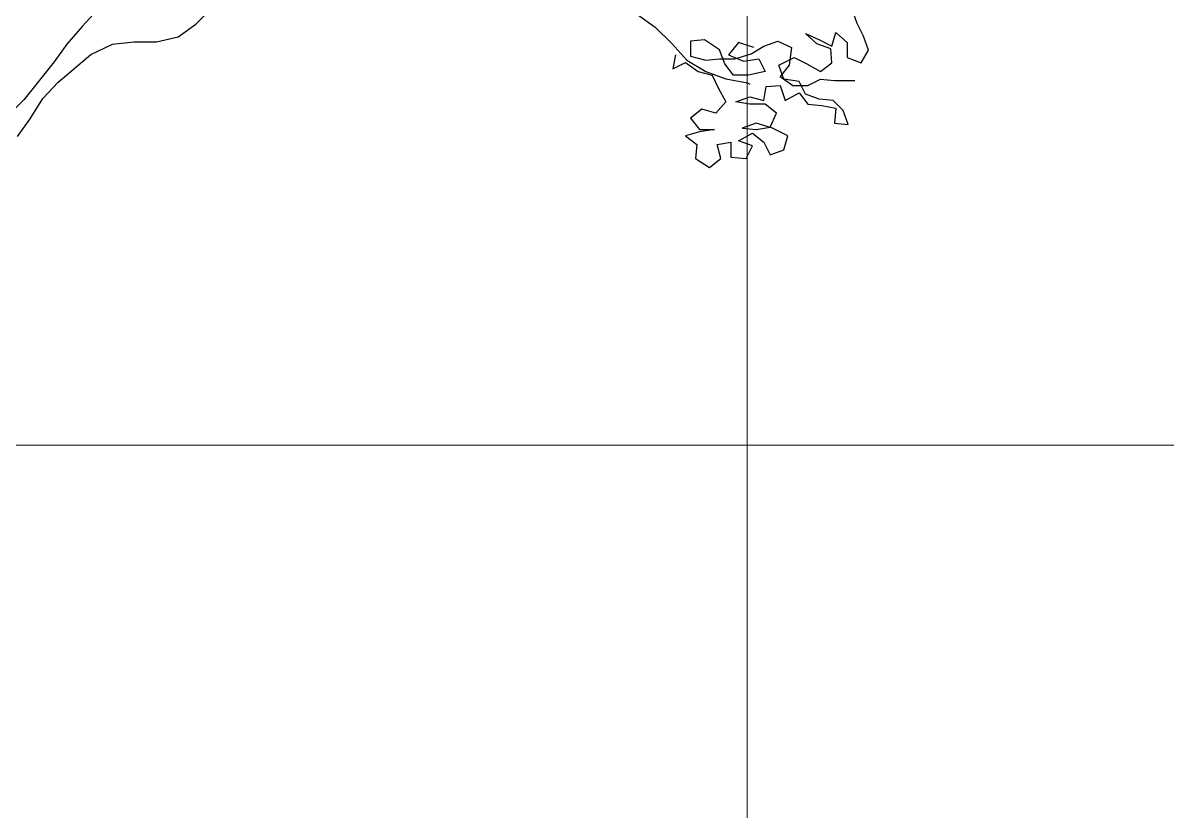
# Model space of a CAD drawing. Header units: millimetres. Extents: x 684983 to 685377, y 990360 to 990509.
# Drawn here: x 685189.15 to 685190.457, y 990429.62 to 990430.52 of the extents above; entities that cross this region are included whole.
import ezdxf

# ---------------------------------------------------------------- set-up
doc = ezdxf.new("R2010")
doc.units = ezdxf.units.MM
doc.layers.add('grid', color=8, linetype='Continuous', lineweight=9)
doc.layers.add('TEAK', color=7, linetype='Continuous')

# ---------------------------------------------------------------- blocks, each defined once
blk = doc.blocks.new('A$C25655A80')
for p, q in [((0.25192, 1.11296), (0.26443, 1.12544)), ((0.17695, 1.1236), (0.1654, 1.11111)), ((0.58838, 1.12034), (0.60183, 1.11071)), ((0.1654, 1.11111), (0.15385, 1.09767)), ((0.23845, 1.10336), (0.25192, 1.11296)), ((0.60183, 1.11071), (0.61432, 1.09821)), ((0.18846, 1.09763), (0.2048, 1.09954)), ((0.2048, 1.09954), (0.22211, 1.09953)), ((0.22211, 1.09953), (0.23845, 1.10336)), ((0.61432, 1.09821), (0.62584, 1.0857)), ((0.15385, 1.09767), (0.14423, 1.08422)), ((0.1471, 1.06883), (0.17211, 1.08996)), ((0.17211, 1.08996), (0.18846, 1.09763)), ((0.14423, 1.08422), (0.12113, 1.0554)), ((0.62584, 1.0857), (0.64025, 1.07703)), ((0.64025, 1.07703), (0.65563, 1.07125)), ((0.13555, 1.05635), (0.1471, 1.06883)), ((0.65563, 1.07125), (0.67197, 1.06835)), ((0.67197, 1.06835), (0.67389, 1.06739)), ((0.12113, 1.0554), (0.10862, 1.04291)), ((0.12592, 1.04097), (0.13555, 1.05635)), ((0.1163, 1.02753), (0.12592, 1.04097))]:
    blk.add_line(p, q)
at = {"color": 62}
for p, q in [((0.75564, 1.11346), (0.75181, 1.12404)), ((0.7364, 1.09617), (0.73929, 1.10674)), ((0.73929, 1.10674), (0.74794, 1.09904)), ((0.76044, 1.10384), (0.75564, 1.11346)), ((0.62874, 1.10012), (0.62873, 1.08858)), ((0.63931, 1.10107), (0.62874, 1.10012)), ((0.65084, 1.09337), (0.63931, 1.10107)), ((0.66527, 1.09912), (0.65757, 1.08951)), ((0.6768, 1.09526), (0.66527, 1.09912)), ((0.68449, 1.09622), (0.69507, 1.10005)), ((0.69507, 1.10005), (0.70564, 1.09524)), ((0.71622, 1.1058), (0.72679, 1.10099)), ((0.72487, 1.0981), (0.71622, 1.1058)), ((0.73544, 1.09425), (0.72487, 1.0981)), ((0.72679, 1.10099), (0.7364, 1.09617)), ((0.74794, 1.09904), (0.74793, 1.08751)), ((0.76427, 1.09326), (0.76044, 1.10384)), ((0.61719, 1.08955), (0.61526, 1.07898)), ((0.65468, 1.08279), (0.65084, 1.09337)), ((0.65757, 1.08951), (0.6691, 1.0847)), ((0.66237, 1.08663), (0.67487, 1.09046)), ((0.67487, 1.09046), (0.68449, 1.09622)), ((0.70564, 1.09524), (0.7037, 1.08178)), ((0.73639, 1.08367), (0.73544, 1.09425)), ((0.7585, 1.08365), (0.76427, 1.09326)), ((0.61526, 1.07898), (0.62488, 1.08378)), ((0.62488, 1.08378), (0.63448, 1.07704)), ((0.62873, 1.08858), (0.64026, 1.08569)), ((0.64026, 1.08569), (0.65083, 1.08664)), ((0.65083, 1.08664), (0.66237, 1.08663)), ((0.6614, 1.07413), (0.65468, 1.08279)), ((0.6691, 1.0847), (0.68064, 1.08661)), ((0.68064, 1.08661), (0.68543, 1.07699)), ((0.69601, 1.08179), (0.70755, 1.08755)), ((0.69985, 1.07121), (0.69601, 1.08179)), ((0.7037, 1.08178), (0.69696, 1.07314)), ((0.70755, 1.08755), (0.71716, 1.08273)), ((0.71716, 1.08273), (0.72773, 1.07695)), ((0.72773, 1.07695), (0.73639, 1.08367)), ((0.74793, 1.08751), (0.7585, 1.08365)), ((0.63448, 1.07704), (0.64506, 1.07415)), ((0.64506, 1.07415), (0.64985, 1.06453)), ((0.67293, 1.07412), (0.6614, 1.07413)), ((0.68543, 1.07699), (0.67293, 1.07412)), ((0.69696, 1.07314), (0.70657, 1.0664)), ((0.64985, 1.06453), (0.65561, 1.05395)), ((0.68445, 1.05488), (0.68638, 1.06546)), ((0.68638, 1.06546), (0.69696, 1.06641)), ((0.69696, 1.06641), (0.70079, 1.05487)), ((0.71138, 1.06928), (0.69985, 1.07121)), ((0.70657, 1.0664), (0.71811, 1.06639)), ((0.71618, 1.05966), (0.71138, 1.06928)), ((0.71811, 1.06639), (0.72772, 1.07119)), ((0.72772, 1.07119), (0.7383, 1.07021)), ((0.7383, 1.07021), (0.75368, 1.0702)), ((0.6633, 1.05394), (0.67388, 1.05778)), ((0.67388, 1.05778), (0.68445, 1.05488)), ((0.70079, 1.05487), (0.71137, 1.06063)), ((0.71137, 1.06063), (0.71809, 1.05197)), ((0.72675, 1.05581), (0.71618, 1.05966)), ((0.73732, 1.05483), (0.72675, 1.05581)), ((0.74501, 1.04714), (0.73732, 1.05483)), ((0.63734, 1.0482), (0.62868, 1.04148)), ((0.64791, 1.0453), (0.63734, 1.0482)), ((0.65561, 1.05395), (0.64791, 1.0453)), ((0.67387, 1.05201), (0.6633, 1.05394)), ((0.68541, 1.052), (0.67387, 1.05201)), ((0.69406, 1.04526), (0.68541, 1.052)), ((0.71809, 1.05197), (0.72867, 1.051)), ((0.72867, 1.051), (0.73924, 1.04907)), ((0.73924, 1.04907), (0.73827, 1.03753)), ((0.74884, 1.03656), (0.74501, 1.04714)), ((0.62868, 1.04148), (0.6354, 1.03282)), ((0.67867, 1.03758), (0.66809, 1.03375)), ((0.69116, 1.03373), (0.67867, 1.03758)), ((0.68924, 1.03469), (0.69406, 1.04526)), ((0.73827, 1.03753), (0.74884, 1.03656)), ((0.6354, 1.0309), (0.62483, 1.02802)), ((0.6354, 1.03282), (0.64694, 1.03281)), ((0.64694, 1.03281), (0.6354, 1.0309)), ((0.6652, 1.02414), (0.67578, 1.0299)), ((0.66809, 1.03375), (0.67866, 1.03278)), ((0.67578, 1.0299), (0.68442, 1.02316)), ((0.67866, 1.03278), (0.68924, 1.03469)), ((0.70269, 1.02795), (0.69116, 1.03373)), ((0.62483, 1.02802), (0.63347, 1.02128)), ((0.63347, 1.02128), (0.6325, 1.01071)), ((0.64885, 1.02127), (0.65943, 1.02318)), ((0.65173, 1.01069), (0.64885, 1.02127)), ((0.65943, 1.02318), (0.65942, 1.01165)), ((0.67577, 1.02028), (0.6652, 1.02414)), ((0.67095, 1.01068), (0.67577, 1.02028)), ((0.68442, 1.02316), (0.68922, 1.01354)), ((0.6998, 1.01738), (0.70269, 1.02795)), ((0.6325, 1.01071), (0.64307, 1.00397)), ((0.65942, 1.01165), (0.67095, 1.01068)), ((0.68922, 1.01354), (0.6998, 1.01738)), ((0.64307, 1.00397), (0.65173, 1.01069))]:
    blk.add_line(p, q, dxfattribs=at)
blk = doc.blocks.new('TR')
blk.add_blockref('A$C25655A80', (0.01921, 0.01485, 1.34531))

msp = doc.modelspace()

# ---------------------------------------------------------------- linework, layer by layer
at = {"layer": 'grid'}
for p, q in [((685189.9771, 990509.1548), (685189.9771, 990370.8996)), ((685221.1591, 990430.0381), (685118.727, 990430.0381))]:
    msp.add_line(p, q, dxfattribs=at)

# ---------------------------------------------------------------- block references
at = {"layer": 'TEAK', "xscale": 1.5, "yscale": 1.5, "zscale": 1.5}
msp.add_blockref('TR', (685188.9405, 990428.827, 98.004), dxfattribs=at)

doc.saveas('drawing.dxf')
